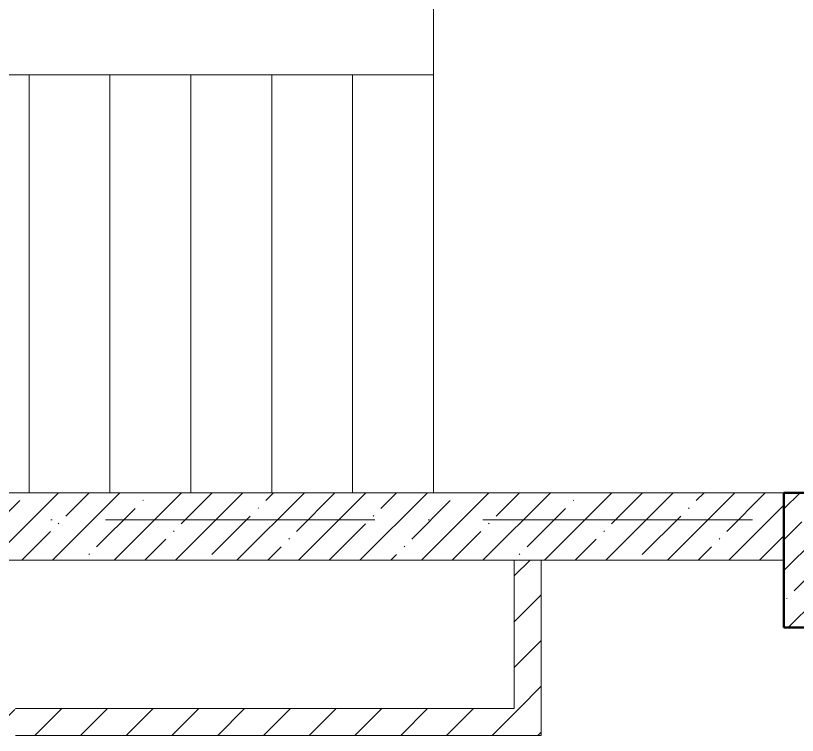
# Model space of a CAD drawing. Header units: millimetres. Extents: x -537608 to 253996, y -217170 to 186033.
# Drawn here: x -158485 to -155585, y 126365 to 129035 of the extents above; entities that cross this region are included whole.
import ezdxf

# ---------------------------------------------------------------- set-up
doc = ezdxf.new("R2010")
doc.units = ezdxf.units.MM
doc.linetypes.add('50_200_ШТРИХ_1Т_ш5_п1_п1_', pattern=[1400, 1000, -200, 0, -200])
for name, color, linetype, lineweight in [('A-WALL-____-MCUT-1', 7, 'Continuous', 9), ('A-WALL-____-PATT-1', 7, 'Continuous', 9), ('A-WALL-FNSH-MCUT-1', 7, 'Continuous', 9), ('S-COLS-____-MCUT', 7, 'Continuous', 50), ('S-COLS-____-OTLN', 7, 'Continuous', 9), ('S-GRID-____-OTLN-1', 7, '50_200_ШТРИХ_1Т_ш5_п1_п1_', 9), ('S-STRS-____-OTLN-1', 7, 'Continuous', 9)]:
    doc.layers.add(name, color=color, linetype=linetype, lineweight=lineweight)
pattern_1 = [(45, (-178684.97, 83184.24), (-84.8528, 84.8528), [])]

# ---------------------------------------------------------------- blocks, each defined once
blk = doc.blocks.new('BSC_Колонна _Прямоугольная - 500х500-V152-АР1_План отверстий 3 этажа в осях 1-64_А-ГГ')
at = {"layer": 'S-COLS-____-OTLN'}
h = blk.add_hatch(dxfattribs=at)
h.set_pattern_fill('FP_175', color=256, style=0, pattern_type=2)
h.set_pattern_definition([(45, (-23300, -43831.04), (-114.04925, 114.04925), []), (45, (-23185.95, -43831.04), (-114.04925, 114.04925), [201.613, -40.323, 3.353, -36.97])])
h.paths.add_polyline_path([(-250, -250), (250, -250), (250, 250), (-250, 250)], flags=0)
at = {"layer": 'S-COLS-____-MCUT'}
for p, q in [((250, 250), (-250, 250)), ((-250, 250), (-250, -250)), ((250, -250), (250, 250)), ((-250, -250), (250, -250))]:
    blk.add_line(p, q, dxfattribs=at)

msp = doc.modelspace()

# ---------------------------------------------------------------- hatches: boundary and pattern name
at = {"layer": 'A-WALL-____-PATT-1'}
h = msp.add_hatch(dxfattribs=at)
h.set_pattern_fill('FP_38', color=256, style=0, pattern_type=2)
h.set_pattern_definition([(45, (-178684.97, 83184.24), (-114.04925, 114.04925), []), (45, (-178570.92, 83184.24), (-114.04925, 114.04925), [201.612, -40.322, 3.353, -36.97])])
h.paths.add_polyline_path([(-155634.9702, 127015.2788), (-155634.9702, 127265.2788), (-164084.9702, 127265.2788), (-164084.9702, 127015.2788), (-157489.0756, 127015.2788)], flags=0)
h = msp.add_hatch(dxfattribs=at)
h.set_pattern_fill('FP_4', color=256, style=0, pattern_type=2)
h.set_pattern_definition(pattern_1)
h.paths.add_polyline_path([(-156534.9702, 126465.2788), (-156534.9702, 127015.2788), (-156634.9702, 127015.2788), (-156634.9702, 126465.2788)], flags=0)
h = msp.add_hatch(dxfattribs=at)
h.set_pattern_fill('FP_4', color=256, style=0, pattern_type=2)
h.set_pattern_definition(pattern_1)
h.paths.add_polyline_path([(-156534.9702, 126365.2788), (-156534.9702, 126465.2788), (-158484.9702, 126465.2788), (-158484.9702, 126365.2788), (-157489.0756, 126365.2788)], flags=0)
h.paths.add_polyline_path([(-158534.9702, 126365.2788), (-158534.9702, 126368.2788), (-158487.9702, 126368.2788), (-158487.9702, 126462.2788), (-158534.9702, 126462.2788), (-158534.9702, 126465.2788), (-159984.9702, 126465.2788), (-159984.9702, 126365.2788), (-159256.5399, 126365.2788)], flags=0)
h.paths.add_polyline_path([(-160384.9702, 126365.2788), (-160384.9702, 126465.2788), (-162784.9702, 126465.2788), (-162784.9702, 126365.2788), (-161024.0042, 126365.2788)], flags=0)

# ---------------------------------------------------------------- linework, layer by layer
at = {"layer": 'A-WALL-____-MCUT-1'}
for p, q in [((-155634.9702, 127265.2788), (-164084.9702, 127265.2788)), ((-164134.9702, 127015.2788), (-155634.9702, 127015.2788))]:
    msp.add_line(p, q, dxfattribs=at)
at = {"layer": 'A-WALL-FNSH-MCUT-1'}
for p, q in [((-156634.9702, 127015.2788), (-156634.9702, 126465.2788)), ((-156534.9702, 126365.2788), (-156534.9702, 127015.2788)), ((-156634.9702, 126465.2788), (-158484.9702, 126465.2788)), ((-158484.9702, 126365.2788), (-156534.9702, 126365.2788))]:
    msp.add_line(p, q, dxfattribs=at)
at = {"layer": 'S-GRID-____-OTLN-1'}
msp.add_line((-183353.7404, 127165.2788), (-151977.231, 127165.2788), dxfattribs=at)
at = {"layer": 'S-STRS-____-OTLN-1'}
for p, q in [((-156934.9702, 129115.2788), (-156934.9702, 128815.2788)), ((-158734.9702, 128815.2788), (-158434.9702, 128815.2788)), ((-158434.9702, 128815.2788), (-158134.9702, 128815.2788)), ((-158434.9702, 128815.2788), (-158434.9702, 127265.2788)), ((-158434.9702, 128815.2788), (-158434.9702, 127265.2788)), ((-158134.9702, 128815.2788), (-157834.9702, 128815.2788)), ((-158134.9702, 128815.2788), (-158134.9702, 127265.2788)), ((-158134.9702, 128815.2788), (-158134.9702, 127265.2788)), ((-157834.9702, 128815.2788), (-157534.9702, 128815.2788)), ((-157834.9702, 128815.2788), (-157834.9702, 127265.2788)), ((-157834.9702, 128815.2788), (-157834.9702, 127265.2788)), ((-157534.9702, 128815.2788), (-157234.9702, 128815.2788)), ((-157534.9702, 128815.2788), (-157534.9702, 127265.2788)), ((-157534.9702, 128815.2788), (-157534.9702, 127265.2788)), ((-157234.9702, 128815.2788), (-156934.9702, 128815.2788)), ((-157234.9702, 128815.2788), (-157234.9702, 127265.2788)), ((-157234.9702, 128815.2788), (-157234.9702, 127265.2788)), ((-156934.9702, 128815.2788), (-156934.9702, 127265.2788)), ((-156934.9702, 128815.2788), (-156934.9702, 127265.2788))]:
    msp.add_line(p, q, dxfattribs=at)

# ---------------------------------------------------------------- block references
at = {"layer": 'S-COLS-____-OTLN'}
msp.add_blockref('BSC_Колонна _Прямоугольная - 500х500-V152-АР1_План отверстий 3 этажа в осях 1-64_А-ГГ', (-155384.9702, 127015.2788), dxfattribs=at)

doc.saveas('drawing.dxf')
